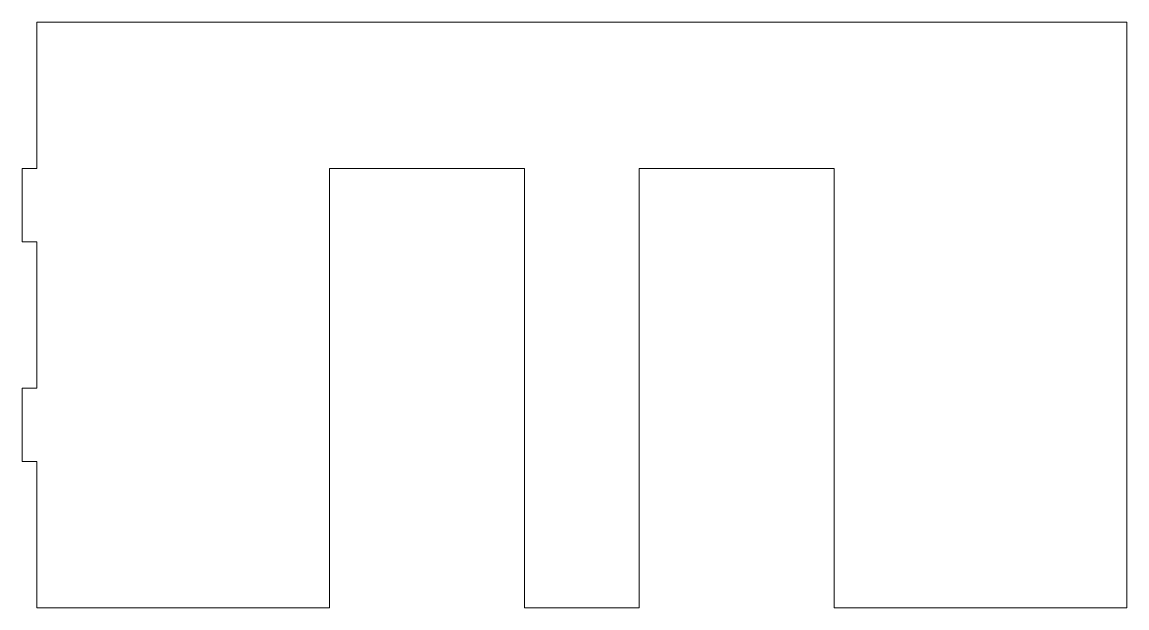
# Model space of a CAD drawing. Header units: millimetres. Extents: x -114 to 112, y 0 to 120.
import ezdxf

# ---------------------------------------------------------------- set-up
doc = ezdxf.new("R2010")
doc.units = ezdxf.units.MM

msp = doc.modelspace()

# ---------------------------------------------------------------- linework, layer by layer
at = {"color": 7, "linetype": 'Continuous', "lineweight": 15}
for p, q in [((-111.5, 120), (-111.5, 90)), ((112, 120), (-111.5, 120)), ((112, 0), (112, 120)), ((-114.5, 90), (-111.5, 90)), ((-114.5, 75), (-114.5, 90)), ((-51.5, 0), (-51.5, 90)), ((-51.5, 90), (-11.5, 90)), ((-11.5, 90), (-11.5, 0)), ((12, 0), (12, 90)), ((12, 90), (52, 90)), ((52, 90), (52, 0)), ((-114.5, 75), (-111.5, 75)), ((-111.5, 75), (-111.5, 45)), ((-114.5, 45), (-111.5, 45)), ((-114.5, 30), (-114.5, 45)), ((-114.5, 30), (-111.5, 30)), ((-111.5, 30), (-111.5, 0)), ((-111.5, 0), (-51.5, 0)), ((-11.5, 0), (12, 0)), ((52, 0), (112, 0))]:
    msp.add_line(p, q, dxfattribs=at)

doc.saveas('drawing.dxf')
